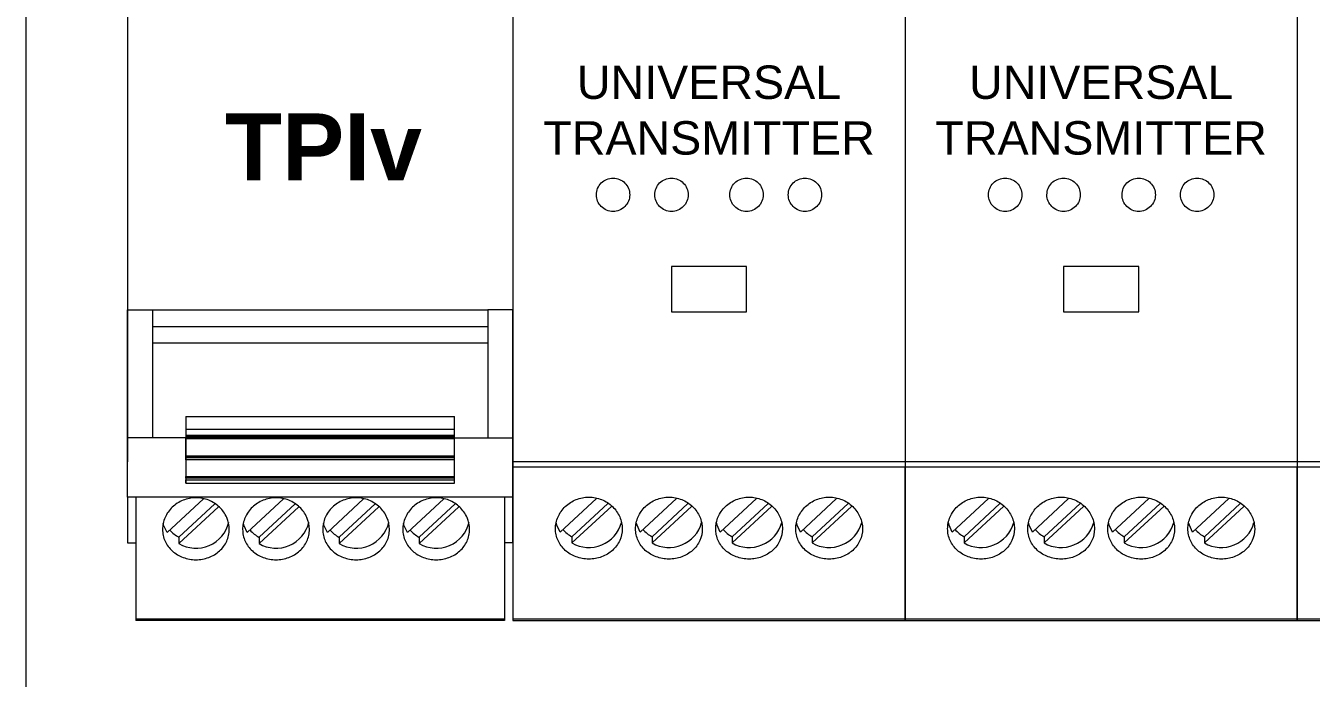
# Model space of a CAD drawing. Header units: millimetres. Extents: x 4137 to 6698, y 1400 to 3585.
# Drawn here: x 5086.4 to 5163.5, y 2433.3 to 2472.4 of the extents above; entities that cross this region are included whole.
import ezdxf

# ---------------------------------------------------------------- set-up
doc = ezdxf.new("R2010")
doc.units = ezdxf.units.MM
doc.layers.add('000-PI-Oprema', color=30, linetype='Continuous', lineweight=5)
doc.layers.add('002-PI-Kabelska kanalica', color=150, linetype='Continuous')
doc.styles.get("Standard").update_dxf_attribs({"font": 'arial.ttf'})

msp = doc.modelspace()

# ---------------------------------------------------------------- linework, layer by layer
at = {"color": 0, "linetype": 'ByBlock', "lineweight": 0}
for p, q in [((5092.545, 2527.172), (5092.545, 2446.278)), ((5115.645, 2527.166), (5115.645, 2446.278)), ((5092.545, 2455.384), (5094.045, 2455.384)), ((5092.545, 2444.164), (5092.545, 2455.384)), ((5115.645, 2444.164), (5115.645, 2455.384)), ((5096.045, 2447.731), (5092.545, 2447.731)), ((5112.144, 2447.731), (5115.644, 2447.731)), ((5092.545, 2444.164), (5092.545, 2441.428)), ((5115.645, 2444.164), (5092.545, 2444.164)), ((5094.924, 2442.048), (5097.096, 2444.062)), ((5097.791, 2443.77), (5095.631, 2441.767)), ((5099.724, 2442.048), (5101.896, 2444.062)), ((5102.591, 2443.77), (5100.431, 2441.767)), ((5104.524, 2442.048), (5106.696, 2444.062)), ((5107.391, 2443.77), (5105.231, 2441.767)), ((5109.324, 2442.048), (5111.496, 2444.062)), ((5112.191, 2443.77), (5110.031, 2441.767)), ((5115.645, 2441.428), (5115.645, 2444.164)), ((5098.006, 2443.595), (5095.631, 2441.392)), ((5102.806, 2443.595), (5100.431, 2441.392)), ((5107.606, 2443.595), (5105.231, 2441.392)), ((5112.406, 2443.595), (5110.031, 2441.392)), ((5095.631, 2441.767), (5095.631, 2441.392)), ((5100.431, 2441.767), (5100.431, 2441.392)), ((5105.231, 2441.767), (5105.231, 2441.392)), ((5110.031, 2441.767), (5110.031, 2441.392)), ((5093.045, 2436.878), (5115.145, 2436.878)), ((5115.145, 2436.778), (5093.045, 2436.778))]:
    msp.add_line(p, q, dxfattribs=at)
at = {"color": 0, "linetype": 'ByBlock', "lineweight": 0, "ltscale": 0.25}
for p, q in [((5092.545, 2455.384), (5094.045, 2455.384)), ((5094.045, 2455.384), (5114.141, 2455.395)), ((5094.045, 2455.384), (5094.045, 2447.731)), ((5094.045, 2455.384), (5094.045, 2454.384)), ((5114.141, 2455.389), (5114.145, 2447.736)), ((5115.645, 2455.384), (5114.145, 2455.384)), ((5094.045, 2454.384), (5114.141, 2454.395)), ((5114.141, 2454.395), (5114.141, 2453.395)), ((5114.141, 2453.395), (5094.045, 2453.395)), ((5094.045, 2453.395), (5094.045, 2449.395)), ((5096.045, 2449.006), (5112.144, 2449.006)), ((5096.045, 2449.006), (5096.045, 2445.006)), ((5112.144, 2445.006), (5112.144, 2449.006)), ((5112.144, 2448.231), (5096.045, 2448.231)), ((5096.045, 2447.888), (5112.144, 2447.888)), ((5112.144, 2447.788), (5096.045, 2447.788)), ((5096.045, 2446.406), (5096.045, 2447.731)), ((5096.045, 2447.731), (5112.144, 2447.731)), ((5096.045, 2447.688), (5112.144, 2447.688)), ((5112.144, 2447.731), (5112.144, 2448.231)), ((5096.045, 2446.654), (5112.144, 2446.654)), ((5112.144, 2446.554), (5096.045, 2446.554)), ((5096.045, 2446.454), (5112.144, 2446.454)), ((5112.144, 2446.406), (5096.045, 2446.406)), ((5112.144, 2445.406), (5112.144, 2446.406)), ((5096.045, 2445.306), (5096.045, 2445.406)), ((5096.045, 2445.406), (5112.144, 2445.406)), ((5112.144, 2445.306), (5096.045, 2445.306)), ((5112.144, 2445.206), (5112.144, 2445.306)), ((5096.045, 2445.006), (5096.045, 2445.206)), ((5096.045, 2445.206), (5112.144, 2445.206)), ((5096.045, 2445.006), (5112.144, 2445.006)), ((5093.045, 2444.164), (5093.045, 2436.778)), ((5115.145, 2444.164), (5115.145, 2436.778)), ((5092.545, 2441.428), (5093.045, 2441.428)), ((5115.645, 2441.428), (5115.145, 2441.428))]:
    msp.add_line(p, q, dxfattribs=at)
at = {"color": 0, "linetype": 'ByBlock', "lineweight": 0, "flags": 128}
for points in [[(5094.924, 2442.048), (5094.732, 2442.454), (5094.69, 2442.605)], [(5099.724, 2442.048), (5099.532, 2442.454), (5099.49, 2442.605)], [(5104.524, 2442.048), (5104.332, 2442.454), (5104.29, 2442.605)], [(5109.324, 2442.048), (5109.132, 2442.454), (5109.09, 2442.605)]]:
    msp.add_lwpolyline(points, dxfattribs=at)
at = {"color": 0, "linetype": 'ByBlock', "lineweight": 0}
for centre, radius, start, end in [((5096.569, 2443.492), 1.964, 221.10603, 241.47408), ((5096.649, 2443.14), 2.023, 239.77246, 346.59994), ((5101.369, 2443.492), 1.964, 221.10603, 241.47408), ((5101.449, 2443.14), 2.023, 239.77246, 346.59994), ((5106.169, 2443.492), 1.964, 221.10603, 241.47408), ((5106.249, 2443.14), 2.023, 239.77246, 346.59994), ((5110.969, 2443.492), 1.964, 221.10603, 241.47408), ((5111.049, 2443.14), 2.023, 239.77246, 346.59994)]:
    msp.add_arc(centre, radius, start, end, dxfattribs=at)
for points in [[(5096.646, 2444.136), (5096.779, 2444.136), (5096.909, 2444.123), (5097.164, 2444.074), (5097.292, 2444.037), (5097.534, 2443.94), (5097.649, 2443.881), (5097.866, 2443.741), (5097.969, 2443.66), (5098.245, 2443.396), (5098.394, 2443.184), (5098.594, 2442.73), (5098.646, 2442.484), (5098.647, 2442.121), (5098.634, 2441.998), (5098.582, 2441.763), (5098.545, 2441.648), (5098.445, 2441.428), (5098.382, 2441.321), (5098.237, 2441.125), (5098.155, 2441.034), (5097.968, 2440.867), (5097.867, 2440.792), (5097.651, 2440.663), (5097.534, 2440.607), (5097.291, 2440.518), (5097.167, 2440.484), (5096.91, 2440.439), (5096.778, 2440.427), (5096.386, 2440.427), (5096.123, 2440.473), (5095.641, 2440.651), (5095.418, 2440.783), (5095.141, 2441.031), (5095.057, 2441.124), (5094.912, 2441.32), (5094.85, 2441.425), (5094.749, 2441.645), (5094.711, 2441.762), (5094.66, 2441.997), (5094.647, 2442.117), (5094.646, 2442.362), (5094.659, 2442.483), (5094.71, 2442.722), (5094.748, 2442.841), (5094.848, 2443.07), (5094.91, 2443.179), (5095.055, 2443.385), (5095.139, 2443.483), (5095.415, 2443.748), (5095.638, 2443.891), (5096.119, 2444.084), (5096.382, 2444.136), (5096.646, 2444.136)], [(5101.446, 2444.136), (5101.579, 2444.136), (5101.709, 2444.123), (5101.964, 2444.074), (5102.092, 2444.037), (5102.334, 2443.94), (5102.449, 2443.881), (5102.666, 2443.741), (5102.769, 2443.66), (5103.045, 2443.396), (5103.194, 2443.184), (5103.394, 2442.73), (5103.446, 2442.484), (5103.447, 2442.121), (5103.434, 2441.998), (5103.382, 2441.763), (5103.345, 2441.648), (5103.245, 2441.428), (5103.182, 2441.321), (5103.037, 2441.125), (5102.955, 2441.034), (5102.768, 2440.867), (5102.667, 2440.792), (5102.451, 2440.663), (5102.334, 2440.607), (5102.091, 2440.518), (5101.967, 2440.484), (5101.71, 2440.439), (5101.578, 2440.427), (5101.186, 2440.427), (5100.923, 2440.473), (5100.441, 2440.651), (5100.218, 2440.783), (5099.941, 2441.031), (5099.857, 2441.124), (5099.712, 2441.32), (5099.65, 2441.425), (5099.549, 2441.645), (5099.511, 2441.762), (5099.46, 2441.997), (5099.447, 2442.117), (5099.446, 2442.362), (5099.459, 2442.483), (5099.51, 2442.722), (5099.548, 2442.841), (5099.648, 2443.07), (5099.71, 2443.179), (5099.855, 2443.385), (5099.939, 2443.483), (5100.215, 2443.748), (5100.438, 2443.891), (5100.919, 2444.084), (5101.182, 2444.136), (5101.446, 2444.136)], [(5106.246, 2444.136), (5106.379, 2444.136), (5106.509, 2444.123), (5106.764, 2444.074), (5106.892, 2444.037), (5107.134, 2443.94), (5107.249, 2443.881), (5107.466, 2443.741), (5107.569, 2443.66), (5107.845, 2443.396), (5107.994, 2443.184), (5108.194, 2442.73), (5108.246, 2442.484), (5108.247, 2442.121), (5108.234, 2441.998), (5108.182, 2441.763), (5108.145, 2441.648), (5108.045, 2441.428), (5107.982, 2441.321), (5107.837, 2441.125), (5107.755, 2441.034), (5107.568, 2440.867), (5107.467, 2440.792), (5107.251, 2440.663), (5107.134, 2440.607), (5106.891, 2440.518), (5106.767, 2440.484), (5106.51, 2440.439), (5106.378, 2440.427), (5105.986, 2440.427), (5105.723, 2440.473), (5105.241, 2440.651), (5105.018, 2440.783), (5104.741, 2441.031), (5104.657, 2441.124), (5104.512, 2441.32), (5104.45, 2441.425), (5104.349, 2441.645), (5104.311, 2441.762), (5104.26, 2441.997), (5104.247, 2442.117), (5104.246, 2442.362), (5104.259, 2442.483), (5104.31, 2442.722), (5104.348, 2442.841), (5104.448, 2443.07), (5104.51, 2443.179), (5104.655, 2443.385), (5104.739, 2443.483), (5105.015, 2443.748), (5105.238, 2443.891), (5105.719, 2444.084), (5105.982, 2444.136), (5106.246, 2444.136)], [(5111.046, 2444.136), (5111.179, 2444.136), (5111.309, 2444.123), (5111.564, 2444.074), (5111.692, 2444.037), (5111.934, 2443.94), (5112.049, 2443.881), (5112.266, 2443.741), (5112.369, 2443.66), (5112.645, 2443.396), (5112.794, 2443.184), (5112.994, 2442.73), (5113.046, 2442.484), (5113.047, 2442.121), (5113.034, 2441.998), (5112.982, 2441.763), (5112.945, 2441.648), (5112.845, 2441.428), (5112.782, 2441.321), (5112.637, 2441.125), (5112.555, 2441.034), (5112.368, 2440.867), (5112.267, 2440.792), (5112.051, 2440.663), (5111.934, 2440.607), (5111.691, 2440.518), (5111.567, 2440.484), (5111.31, 2440.439), (5111.178, 2440.427), (5110.786, 2440.427), (5110.523, 2440.473), (5110.041, 2440.651), (5109.818, 2440.783), (5109.541, 2441.031), (5109.457, 2441.124), (5109.312, 2441.32), (5109.25, 2441.425), (5109.149, 2441.645), (5109.111, 2441.762), (5109.06, 2441.997), (5109.047, 2442.117), (5109.046, 2442.362), (5109.059, 2442.483), (5109.11, 2442.722), (5109.148, 2442.841), (5109.248, 2443.07), (5109.31, 2443.179), (5109.455, 2443.385), (5109.539, 2443.483), (5109.815, 2443.748), (5110.038, 2443.891), (5110.519, 2444.084), (5110.782, 2444.136), (5111.046, 2444.136)]]:
    msp.add_open_spline(points, degree=3, knots=[0, 0, 0, 0, 0.03125, 0.03125, 0.0625, 0.0625, 0.09375, 0.09375, 0.125, 0.125, 0.1875, 0.1875, 0.25, 0.25, 0.28125, 0.28125, 0.3125, 0.3125, 0.34375, 0.34375, 0.375, 0.375, 0.40625, 0.40625, 0.4375, 0.4375, 0.46875, 0.46875, 0.5, 0.5, 0.5625, 0.5625, 0.625, 0.625, 0.65625, 0.65625, 0.6875, 0.6875, 0.71875, 0.71875, 0.75, 0.75, 0.78125, 0.78125, 0.8125, 0.8125, 0.84375, 0.84375, 0.875, 0.875, 0.9375, 0.9375, 1, 1, 1, 1], dxfattribs=at)
at = {"layer": '000-PI-Oprema', "color": 0, "linetype": 'ByBlock', "lineweight": 0}
for p, q in [((5115.645, 2525.704), (5115.645, 2446.278)), ((5139.145, 2525.704), (5139.145, 2446.278)), ((5139.145, 2525.704), (5139.145, 2446.278)), ((5162.645, 2525.704), (5162.645, 2446.278)), ((5162.645, 2525.704), (5162.645, 2446.278)), ((5129.645, 2457.978), (5125.145, 2457.978)), ((5125.145, 2457.978), (5125.145, 2455.278)), ((5129.645, 2455.278), (5129.645, 2457.978)), ((5153.145, 2457.978), (5148.645, 2457.978)), ((5148.645, 2457.978), (5148.645, 2455.278)), ((5153.145, 2455.278), (5153.145, 2457.978)), ((5125.145, 2455.278), (5129.645, 2455.278)), ((5148.645, 2455.278), (5153.145, 2455.278)), ((5139.145, 2446.278), (5115.645, 2446.278)), ((5115.645, 2446.278), (5115.645, 2445.978)), ((5139.145, 2446.278), (5139.145, 2445.978)), ((5162.645, 2446.278), (5139.145, 2446.278)), ((5139.145, 2446.278), (5139.145, 2445.978)), ((5162.645, 2446.278), (5162.645, 2445.978)), ((5186.145, 2446.278), (5162.645, 2446.278)), ((5162.645, 2446.278), (5162.645, 2445.978)), ((5115.645, 2445.978), (5115.645, 2436.878)), ((5115.645, 2445.978), (5139.145, 2445.978)), ((5139.145, 2436.878), (5139.145, 2445.978)), ((5139.145, 2445.978), (5139.145, 2436.878)), ((5139.145, 2445.978), (5162.645, 2445.978)), ((5162.645, 2436.878), (5162.645, 2445.978)), ((5162.645, 2445.978), (5162.645, 2436.878)), ((5162.645, 2445.978), (5186.145, 2445.978)), ((5118.472, 2442.085), (5120.643, 2444.098)), ((5121.331, 2443.799), (5119.179, 2441.804)), ((5123.272, 2442.085), (5125.443, 2444.098)), ((5126.131, 2443.799), (5123.979, 2441.804)), ((5128.072, 2442.085), (5130.243, 2444.098)), ((5130.931, 2443.799), (5128.779, 2441.804)), ((5132.872, 2442.085), (5135.043, 2444.098)), ((5135.731, 2443.799), (5133.579, 2441.804)), ((5141.972, 2442.085), (5144.143, 2444.098)), ((5144.831, 2443.799), (5142.679, 2441.804)), ((5146.772, 2442.085), (5148.943, 2444.098)), ((5149.631, 2443.799), (5147.479, 2441.804)), ((5151.572, 2442.085), (5153.743, 2444.098)), ((5154.431, 2443.799), (5152.279, 2441.804)), ((5156.372, 2442.085), (5158.543, 2444.098)), ((5159.231, 2443.799), (5157.079, 2441.804)), ((5121.564, 2443.641), (5119.179, 2441.43)), ((5126.364, 2443.641), (5123.979, 2441.43)), ((5131.164, 2443.641), (5128.779, 2441.43)), ((5135.964, 2443.641), (5133.579, 2441.43)), ((5145.064, 2443.641), (5142.679, 2441.43)), ((5149.864, 2443.641), (5147.479, 2441.43)), ((5154.664, 2443.641), (5152.279, 2441.43)), ((5159.464, 2443.641), (5157.079, 2441.43)), ((5119.179, 2441.804), (5119.179, 2441.43)), ((5123.979, 2441.804), (5123.979, 2441.43)), ((5128.779, 2441.804), (5128.779, 2441.43)), ((5133.579, 2441.804), (5133.579, 2441.43)), ((5142.679, 2441.804), (5142.679, 2441.43)), ((5147.479, 2441.804), (5147.479, 2441.43)), ((5152.279, 2441.804), (5152.279, 2441.43)), ((5157.079, 2441.804), (5157.079, 2441.43)), ((5115.645, 2436.878), (5139.145, 2436.878)), ((5115.645, 2436.878), (5115.645, 2436.778)), ((5115.645, 2436.778), (5139.145, 2436.778)), ((5139.145, 2436.778), (5139.145, 2436.878)), ((5139.145, 2436.878), (5162.645, 2436.878)), ((5139.145, 2436.878), (5139.145, 2436.778)), ((5139.145, 2436.778), (5162.645, 2436.778)), ((5162.645, 2436.778), (5162.645, 2436.878)), ((5162.645, 2436.878), (5186.145, 2436.878)), ((5162.645, 2436.878), (5162.645, 2436.778)), ((5162.645, 2436.778), (5186.145, 2436.778))]:
    msp.add_line(p, q, dxfattribs=at)
at = {"layer": '000-PI-Oprema', "color": 0, "linetype": 'ByBlock', "lineweight": 0, "flags": 128}
for points in [[(5118.472, 2442.085), (5118.28, 2442.491), (5118.239, 2442.642)], [(5123.272, 2442.085), (5123.08, 2442.491), (5123.039, 2442.642)], [(5128.072, 2442.085), (5127.88, 2442.491), (5127.839, 2442.642)], [(5132.872, 2442.085), (5132.68, 2442.491), (5132.639, 2442.642)], [(5141.972, 2442.085), (5141.78, 2442.491), (5141.739, 2442.642)], [(5146.772, 2442.085), (5146.58, 2442.491), (5146.539, 2442.642)], [(5151.572, 2442.085), (5151.38, 2442.491), (5151.339, 2442.642)], [(5156.372, 2442.085), (5156.18, 2442.491), (5156.139, 2442.642)]]:
    msp.add_lwpolyline(points, dxfattribs=at)
at = {"layer": '000-PI-Oprema', "color": 0, "linetype": 'ByBlock', "lineweight": 0}
for centre, radius, start, end in [((5120.117, 2443.53), 1.964, 221.10603, 241.47408), ((5120.193, 2443.193), 2.034, 240.1007, 344.49957), ((5124.917, 2443.53), 1.964, 221.10603, 241.47408), ((5124.993, 2443.193), 2.034, 240.1007, 344.49957), ((5129.717, 2443.53), 1.964, 221.10603, 241.47408), ((5129.793, 2443.193), 2.034, 240.1007, 344.49957), ((5134.517, 2443.53), 1.964, 221.10603, 241.47408), ((5134.593, 2443.193), 2.034, 240.1007, 344.49957), ((5143.617, 2443.53), 1.964, 221.10603, 241.47408), ((5143.693, 2443.193), 2.034, 240.1007, 344.49957), ((5148.417, 2443.53), 1.964, 221.10603, 241.47408), ((5148.493, 2443.193), 2.034, 240.1007, 344.49957), ((5153.217, 2443.53), 1.964, 221.10603, 241.47408), ((5153.293, 2443.193), 2.034, 240.1007, 344.49957), ((5158.017, 2443.53), 1.964, 221.10603, 241.47408), ((5158.093, 2443.193), 2.034, 240.1007, 344.49957)]:
    msp.add_arc(centre, radius, start, end, dxfattribs=at)
for points, knots in [([(5120.645, 2462.278), (5120.645, 2462.147), (5120.67, 2462.018), (5120.77, 2461.777), (5120.843, 2461.666), (5121.027, 2461.481), (5121.138, 2461.406), (5121.38, 2461.305), (5121.513, 2461.278), (5121.775, 2461.278), (5121.907, 2461.304), (5122.15, 2461.405), (5122.261, 2461.479), (5122.447, 2461.666), (5122.52, 2461.776), (5122.619, 2462.018), (5122.645, 2462.148), (5122.645, 2462.407), (5122.619, 2462.537), (5122.521, 2462.777), (5122.447, 2462.889), (5122.264, 2463.074), (5122.153, 2463.15), (5121.91, 2463.251), (5121.779, 2463.278), (5121.514, 2463.278), (5121.383, 2463.252), (5121.139, 2463.151), (5121.028, 2463.076), (5120.752, 2462.798), (5120.645, 2462.54), (5120.645, 2462.278)], [0, 0, 0, 0, 0.0625, 0.0625, 0.125, 0.125, 0.1875, 0.1875, 0.25, 0.25, 0.3125, 0.3125, 0.375, 0.375, 0.4375, 0.4375, 0.5, 0.5, 0.5625, 0.5625, 0.625, 0.625, 0.6875, 0.6875, 0.75, 0.75, 0.8125, 0.8125, 0.875, 0.875, 1, 1, 1, 1]), ([(5124.145, 2462.278), (5124.145, 2462.147), (5124.17, 2462.018), (5124.27, 2461.777), (5124.343, 2461.666), (5124.527, 2461.481), (5124.638, 2461.406), (5124.88, 2461.305), (5125.013, 2461.278), (5125.275, 2461.278), (5125.407, 2461.304), (5125.65, 2461.405), (5125.761, 2461.479), (5125.947, 2461.666), (5126.02, 2461.776), (5126.119, 2462.018), (5126.145, 2462.148), (5126.145, 2462.407), (5126.119, 2462.537), (5126.021, 2462.777), (5125.947, 2462.889), (5125.764, 2463.074), (5125.653, 2463.15), (5125.41, 2463.251), (5125.279, 2463.278), (5125.014, 2463.278), (5124.883, 2463.252), (5124.639, 2463.151), (5124.528, 2463.076), (5124.252, 2462.798), (5124.145, 2462.54), (5124.145, 2462.278)], [0, 0, 0, 0, 0.0625, 0.0625, 0.125, 0.125, 0.1875, 0.1875, 0.25, 0.25, 0.3125, 0.3125, 0.375, 0.375, 0.4375, 0.4375, 0.5, 0.5, 0.5625, 0.5625, 0.625, 0.625, 0.6875, 0.6875, 0.75, 0.75, 0.8125, 0.8125, 0.875, 0.875, 1, 1, 1, 1]), ([(5128.645, 2462.278), (5128.645, 2462.147), (5128.67, 2462.018), (5128.77, 2461.777), (5128.843, 2461.666), (5129.027, 2461.481), (5129.138, 2461.406), (5129.38, 2461.305), (5129.513, 2461.278), (5129.775, 2461.278), (5129.907, 2461.304), (5130.15, 2461.405), (5130.261, 2461.479), (5130.447, 2461.666), (5130.52, 2461.776), (5130.619, 2462.018), (5130.645, 2462.148), (5130.645, 2462.407), (5130.619, 2462.537), (5130.521, 2462.777), (5130.447, 2462.889), (5130.264, 2463.074), (5130.153, 2463.15), (5129.91, 2463.251), (5129.779, 2463.278), (5129.514, 2463.278), (5129.383, 2463.252), (5129.139, 2463.151), (5129.028, 2463.076), (5128.752, 2462.798), (5128.645, 2462.54), (5128.645, 2462.278)], [0, 0, 0, 0, 0.0625, 0.0625, 0.125, 0.125, 0.1875, 0.1875, 0.25, 0.25, 0.3125, 0.3125, 0.375, 0.375, 0.4375, 0.4375, 0.5, 0.5, 0.5625, 0.5625, 0.625, 0.625, 0.6875, 0.6875, 0.75, 0.75, 0.8125, 0.8125, 0.875, 0.875, 1, 1, 1, 1]), ([(5132.145, 2462.278), (5132.145, 2462.147), (5132.17, 2462.018), (5132.27, 2461.777), (5132.343, 2461.666), (5132.527, 2461.481), (5132.638, 2461.406), (5132.88, 2461.305), (5133.013, 2461.278), (5133.275, 2461.278), (5133.407, 2461.304), (5133.65, 2461.405), (5133.761, 2461.479), (5133.947, 2461.666), (5134.02, 2461.776), (5134.119, 2462.018), (5134.145, 2462.148), (5134.145, 2462.407), (5134.119, 2462.537), (5134.021, 2462.777), (5133.947, 2462.889), (5133.764, 2463.074), (5133.653, 2463.15), (5133.41, 2463.251), (5133.279, 2463.278), (5133.014, 2463.278), (5132.883, 2463.252), (5132.639, 2463.151), (5132.528, 2463.076), (5132.252, 2462.798), (5132.145, 2462.54), (5132.145, 2462.278)], [0, 0, 0, 0, 0.0625, 0.0625, 0.125, 0.125, 0.1875, 0.1875, 0.25, 0.25, 0.3125, 0.3125, 0.375, 0.375, 0.4375, 0.4375, 0.5, 0.5, 0.5625, 0.5625, 0.625, 0.625, 0.6875, 0.6875, 0.75, 0.75, 0.8125, 0.8125, 0.875, 0.875, 1, 1, 1, 1]), ([(5144.145, 2462.278), (5144.145, 2462.147), (5144.17, 2462.018), (5144.27, 2461.777), (5144.343, 2461.666), (5144.527, 2461.481), (5144.638, 2461.406), (5144.88, 2461.305), (5145.013, 2461.278), (5145.275, 2461.278), (5145.407, 2461.304), (5145.65, 2461.405), (5145.761, 2461.479), (5145.947, 2461.666), (5146.02, 2461.776), (5146.119, 2462.018), (5146.145, 2462.148), (5146.145, 2462.407), (5146.119, 2462.537), (5146.021, 2462.777), (5145.947, 2462.889), (5145.764, 2463.074), (5145.653, 2463.15), (5145.41, 2463.251), (5145.279, 2463.278), (5145.014, 2463.278), (5144.883, 2463.252), (5144.639, 2463.151), (5144.528, 2463.076), (5144.252, 2462.798), (5144.145, 2462.54), (5144.145, 2462.278)], [0, 0, 0, 0, 0.0625, 0.0625, 0.125, 0.125, 0.1875, 0.1875, 0.25, 0.25, 0.3125, 0.3125, 0.375, 0.375, 0.4375, 0.4375, 0.5, 0.5, 0.5625, 0.5625, 0.625, 0.625, 0.6875, 0.6875, 0.75, 0.75, 0.8125, 0.8125, 0.875, 0.875, 1, 1, 1, 1]), ([(5147.645, 2462.278), (5147.645, 2462.147), (5147.67, 2462.018), (5147.77, 2461.777), (5147.843, 2461.666), (5148.027, 2461.481), (5148.138, 2461.406), (5148.38, 2461.305), (5148.513, 2461.278), (5148.775, 2461.278), (5148.907, 2461.304), (5149.15, 2461.405), (5149.261, 2461.479), (5149.447, 2461.666), (5149.52, 2461.776), (5149.619, 2462.018), (5149.645, 2462.148), (5149.645, 2462.407), (5149.619, 2462.537), (5149.521, 2462.777), (5149.447, 2462.889), (5149.264, 2463.074), (5149.153, 2463.15), (5148.91, 2463.251), (5148.779, 2463.278), (5148.514, 2463.278), (5148.383, 2463.252), (5148.139, 2463.151), (5148.028, 2463.076), (5147.752, 2462.798), (5147.645, 2462.54), (5147.645, 2462.278)], [0, 0, 0, 0, 0.0625, 0.0625, 0.125, 0.125, 0.1875, 0.1875, 0.25, 0.25, 0.3125, 0.3125, 0.375, 0.375, 0.4375, 0.4375, 0.5, 0.5, 0.5625, 0.5625, 0.625, 0.625, 0.6875, 0.6875, 0.75, 0.75, 0.8125, 0.8125, 0.875, 0.875, 1, 1, 1, 1]), ([(5152.145, 2462.278), (5152.145, 2462.147), (5152.17, 2462.018), (5152.27, 2461.777), (5152.343, 2461.666), (5152.527, 2461.481), (5152.638, 2461.406), (5152.88, 2461.305), (5153.013, 2461.278), (5153.275, 2461.278), (5153.407, 2461.304), (5153.65, 2461.405), (5153.761, 2461.479), (5153.947, 2461.666), (5154.02, 2461.776), (5154.119, 2462.018), (5154.145, 2462.148), (5154.145, 2462.407), (5154.119, 2462.537), (5154.021, 2462.777), (5153.947, 2462.889), (5153.764, 2463.074), (5153.653, 2463.15), (5153.41, 2463.251), (5153.279, 2463.278), (5153.014, 2463.278), (5152.883, 2463.252), (5152.639, 2463.151), (5152.528, 2463.076), (5152.252, 2462.798), (5152.145, 2462.54), (5152.145, 2462.278)], [0, 0, 0, 0, 0.0625, 0.0625, 0.125, 0.125, 0.1875, 0.1875, 0.25, 0.25, 0.3125, 0.3125, 0.375, 0.375, 0.4375, 0.4375, 0.5, 0.5, 0.5625, 0.5625, 0.625, 0.625, 0.6875, 0.6875, 0.75, 0.75, 0.8125, 0.8125, 0.875, 0.875, 1, 1, 1, 1]), ([(5155.645, 2462.278), (5155.645, 2462.147), (5155.67, 2462.018), (5155.77, 2461.777), (5155.843, 2461.666), (5156.027, 2461.481), (5156.138, 2461.406), (5156.38, 2461.305), (5156.513, 2461.278), (5156.775, 2461.278), (5156.907, 2461.304), (5157.15, 2461.405), (5157.261, 2461.479), (5157.447, 2461.666), (5157.52, 2461.776), (5157.619, 2462.018), (5157.645, 2462.148), (5157.645, 2462.407), (5157.619, 2462.537), (5157.521, 2462.777), (5157.447, 2462.889), (5157.264, 2463.074), (5157.153, 2463.15), (5156.91, 2463.251), (5156.779, 2463.278), (5156.514, 2463.278), (5156.383, 2463.252), (5156.139, 2463.151), (5156.028, 2463.076), (5155.752, 2462.798), (5155.645, 2462.54), (5155.645, 2462.278)], [0, 0, 0, 0, 0.0625, 0.0625, 0.125, 0.125, 0.1875, 0.1875, 0.25, 0.25, 0.3125, 0.3125, 0.375, 0.375, 0.4375, 0.4375, 0.5, 0.5, 0.5625, 0.5625, 0.625, 0.625, 0.6875, 0.6875, 0.75, 0.75, 0.8125, 0.8125, 0.875, 0.875, 1, 1, 1, 1]), ([(5120.195, 2440.464), (5120.327, 2440.464), (5120.457, 2440.476), (5120.713, 2440.521), (5120.84, 2440.555), (5121.082, 2440.645), (5121.197, 2440.699), (5121.414, 2440.829), (5121.517, 2440.905), (5121.794, 2441.153), (5121.943, 2441.354), (5122.142, 2441.793), (5122.195, 2442.035), (5122.195, 2442.398), (5122.182, 2442.522), (5122.131, 2442.762), (5122.093, 2442.879), (5121.993, 2443.107), (5121.93, 2443.218), (5121.786, 2443.424), (5121.703, 2443.52), (5121.516, 2443.699), (5121.416, 2443.778), (5121.199, 2443.917), (5121.082, 2443.977), (5120.84, 2444.074), (5120.715, 2444.111), (5120.459, 2444.161), (5120.326, 2444.173), (5119.935, 2444.173), (5119.671, 2444.123), (5119.19, 2443.93), (5118.967, 2443.787), (5118.69, 2443.523), (5118.605, 2443.425), (5118.46, 2443.219), (5118.398, 2443.11), (5118.298, 2442.882), (5118.259, 2442.763), (5118.208, 2442.524), (5118.195, 2442.402), (5118.195, 2442.157), (5118.208, 2442.037), (5118.258, 2441.802), (5118.297, 2441.686), (5118.397, 2441.465), (5118.458, 2441.361), (5118.603, 2441.164), (5118.687, 2441.071), (5118.964, 2440.822), (5119.187, 2440.689), (5119.668, 2440.512), (5119.93, 2440.464), (5120.195, 2440.464)], [0, 0, 0, 0, 0.03125, 0.03125, 0.0625, 0.0625, 0.09375, 0.09375, 0.125, 0.125, 0.1875, 0.1875, 0.25, 0.25, 0.28125, 0.28125, 0.3125, 0.3125, 0.34375, 0.34375, 0.375, 0.375, 0.40625, 0.40625, 0.4375, 0.4375, 0.46875, 0.46875, 0.5, 0.5, 0.5625, 0.5625, 0.625, 0.625, 0.65625, 0.65625, 0.6875, 0.6875, 0.71875, 0.71875, 0.75, 0.75, 0.78125, 0.78125, 0.8125, 0.8125, 0.84375, 0.84375, 0.875, 0.875, 0.9375, 0.9375, 1, 1, 1, 1]), ([(5124.995, 2440.464), (5125.127, 2440.464), (5125.257, 2440.476), (5125.513, 2440.521), (5125.64, 2440.555), (5125.882, 2440.645), (5125.997, 2440.699), (5126.214, 2440.829), (5126.317, 2440.905), (5126.594, 2441.153), (5126.743, 2441.354), (5126.942, 2441.793), (5126.995, 2442.035), (5126.995, 2442.398), (5126.982, 2442.522), (5126.931, 2442.762), (5126.893, 2442.879), (5126.793, 2443.107), (5126.73, 2443.218), (5126.586, 2443.424), (5126.503, 2443.52), (5126.316, 2443.699), (5126.216, 2443.778), (5125.999, 2443.917), (5125.882, 2443.977), (5125.64, 2444.074), (5125.515, 2444.111), (5125.259, 2444.161), (5125.126, 2444.173), (5124.735, 2444.173), (5124.471, 2444.123), (5123.99, 2443.93), (5123.767, 2443.787), (5123.49, 2443.523), (5123.405, 2443.425), (5123.26, 2443.219), (5123.198, 2443.11), (5123.098, 2442.882), (5123.059, 2442.763), (5123.008, 2442.524), (5122.995, 2442.402), (5122.995, 2442.157), (5123.008, 2442.037), (5123.058, 2441.802), (5123.097, 2441.686), (5123.197, 2441.465), (5123.258, 2441.361), (5123.403, 2441.164), (5123.487, 2441.071), (5123.764, 2440.822), (5123.987, 2440.689), (5124.468, 2440.512), (5124.73, 2440.464), (5124.995, 2440.464)], [0, 0, 0, 0, 0.03125, 0.03125, 0.0625, 0.0625, 0.09375, 0.09375, 0.125, 0.125, 0.1875, 0.1875, 0.25, 0.25, 0.28125, 0.28125, 0.3125, 0.3125, 0.34375, 0.34375, 0.375, 0.375, 0.40625, 0.40625, 0.4375, 0.4375, 0.46875, 0.46875, 0.5, 0.5, 0.5625, 0.5625, 0.625, 0.625, 0.65625, 0.65625, 0.6875, 0.6875, 0.71875, 0.71875, 0.75, 0.75, 0.78125, 0.78125, 0.8125, 0.8125, 0.84375, 0.84375, 0.875, 0.875, 0.9375, 0.9375, 1, 1, 1, 1]), ([(5129.795, 2440.464), (5129.927, 2440.464), (5130.057, 2440.476), (5130.313, 2440.521), (5130.44, 2440.555), (5130.682, 2440.645), (5130.797, 2440.699), (5131.014, 2440.829), (5131.117, 2440.905), (5131.394, 2441.153), (5131.543, 2441.354), (5131.742, 2441.793), (5131.795, 2442.035), (5131.795, 2442.398), (5131.782, 2442.522), (5131.731, 2442.762), (5131.693, 2442.879), (5131.593, 2443.107), (5131.53, 2443.218), (5131.386, 2443.424), (5131.303, 2443.52), (5131.116, 2443.699), (5131.016, 2443.778), (5130.799, 2443.917), (5130.682, 2443.977), (5130.44, 2444.074), (5130.315, 2444.111), (5130.059, 2444.161), (5129.926, 2444.173), (5129.535, 2444.173), (5129.271, 2444.123), (5128.79, 2443.93), (5128.567, 2443.787), (5128.29, 2443.523), (5128.205, 2443.425), (5128.06, 2443.219), (5127.998, 2443.11), (5127.898, 2442.882), (5127.859, 2442.763), (5127.808, 2442.524), (5127.795, 2442.402), (5127.795, 2442.157), (5127.808, 2442.037), (5127.858, 2441.802), (5127.897, 2441.686), (5127.997, 2441.465), (5128.058, 2441.361), (5128.203, 2441.164), (5128.287, 2441.071), (5128.564, 2440.822), (5128.787, 2440.689), (5129.268, 2440.512), (5129.53, 2440.464), (5129.795, 2440.464)], [0, 0, 0, 0, 0.03125, 0.03125, 0.0625, 0.0625, 0.09375, 0.09375, 0.125, 0.125, 0.1875, 0.1875, 0.25, 0.25, 0.28125, 0.28125, 0.3125, 0.3125, 0.34375, 0.34375, 0.375, 0.375, 0.40625, 0.40625, 0.4375, 0.4375, 0.46875, 0.46875, 0.5, 0.5, 0.5625, 0.5625, 0.625, 0.625, 0.65625, 0.65625, 0.6875, 0.6875, 0.71875, 0.71875, 0.75, 0.75, 0.78125, 0.78125, 0.8125, 0.8125, 0.84375, 0.84375, 0.875, 0.875, 0.9375, 0.9375, 1, 1, 1, 1]), ([(5134.595, 2440.464), (5134.727, 2440.464), (5134.857, 2440.476), (5135.113, 2440.521), (5135.24, 2440.555), (5135.482, 2440.645), (5135.597, 2440.699), (5135.814, 2440.829), (5135.917, 2440.905), (5136.194, 2441.153), (5136.343, 2441.354), (5136.542, 2441.793), (5136.595, 2442.035), (5136.595, 2442.398), (5136.582, 2442.522), (5136.531, 2442.762), (5136.493, 2442.879), (5136.393, 2443.107), (5136.33, 2443.218), (5136.186, 2443.424), (5136.103, 2443.52), (5135.916, 2443.699), (5135.816, 2443.778), (5135.599, 2443.917), (5135.482, 2443.977), (5135.24, 2444.074), (5135.115, 2444.111), (5134.859, 2444.161), (5134.726, 2444.173), (5134.335, 2444.173), (5134.071, 2444.123), (5133.59, 2443.93), (5133.367, 2443.787), (5133.09, 2443.523), (5133.005, 2443.425), (5132.86, 2443.219), (5132.798, 2443.11), (5132.698, 2442.882), (5132.659, 2442.763), (5132.608, 2442.524), (5132.595, 2442.402), (5132.595, 2442.157), (5132.608, 2442.037), (5132.658, 2441.802), (5132.697, 2441.686), (5132.797, 2441.465), (5132.858, 2441.361), (5133.003, 2441.164), (5133.087, 2441.071), (5133.364, 2440.822), (5133.587, 2440.689), (5134.068, 2440.512), (5134.33, 2440.464), (5134.595, 2440.464)], [0, 0, 0, 0, 0.03125, 0.03125, 0.0625, 0.0625, 0.09375, 0.09375, 0.125, 0.125, 0.1875, 0.1875, 0.25, 0.25, 0.28125, 0.28125, 0.3125, 0.3125, 0.34375, 0.34375, 0.375, 0.375, 0.40625, 0.40625, 0.4375, 0.4375, 0.46875, 0.46875, 0.5, 0.5, 0.5625, 0.5625, 0.625, 0.625, 0.65625, 0.65625, 0.6875, 0.6875, 0.71875, 0.71875, 0.75, 0.75, 0.78125, 0.78125, 0.8125, 0.8125, 0.84375, 0.84375, 0.875, 0.875, 0.9375, 0.9375, 1, 1, 1, 1]), ([(5143.695, 2440.464), (5143.827, 2440.464), (5143.957, 2440.476), (5144.213, 2440.521), (5144.34, 2440.555), (5144.582, 2440.645), (5144.697, 2440.699), (5144.914, 2440.829), (5145.017, 2440.905), (5145.294, 2441.153), (5145.443, 2441.354), (5145.642, 2441.793), (5145.695, 2442.035), (5145.695, 2442.398), (5145.682, 2442.522), (5145.631, 2442.762), (5145.593, 2442.879), (5145.493, 2443.107), (5145.43, 2443.218), (5145.286, 2443.424), (5145.203, 2443.52), (5145.016, 2443.699), (5144.916, 2443.778), (5144.699, 2443.917), (5144.582, 2443.977), (5144.34, 2444.074), (5144.215, 2444.111), (5143.959, 2444.161), (5143.826, 2444.173), (5143.435, 2444.173), (5143.171, 2444.123), (5142.69, 2443.93), (5142.467, 2443.787), (5142.19, 2443.523), (5142.105, 2443.425), (5141.96, 2443.219), (5141.898, 2443.11), (5141.798, 2442.882), (5141.759, 2442.763), (5141.708, 2442.524), (5141.695, 2442.402), (5141.695, 2442.157), (5141.708, 2442.037), (5141.758, 2441.802), (5141.797, 2441.686), (5141.897, 2441.465), (5141.958, 2441.361), (5142.103, 2441.164), (5142.187, 2441.071), (5142.464, 2440.822), (5142.687, 2440.689), (5143.168, 2440.512), (5143.43, 2440.464), (5143.695, 2440.464)], [0, 0, 0, 0, 0.03125, 0.03125, 0.0625, 0.0625, 0.09375, 0.09375, 0.125, 0.125, 0.1875, 0.1875, 0.25, 0.25, 0.28125, 0.28125, 0.3125, 0.3125, 0.34375, 0.34375, 0.375, 0.375, 0.40625, 0.40625, 0.4375, 0.4375, 0.46875, 0.46875, 0.5, 0.5, 0.5625, 0.5625, 0.625, 0.625, 0.65625, 0.65625, 0.6875, 0.6875, 0.71875, 0.71875, 0.75, 0.75, 0.78125, 0.78125, 0.8125, 0.8125, 0.84375, 0.84375, 0.875, 0.875, 0.9375, 0.9375, 1, 1, 1, 1]), ([(5148.495, 2440.464), (5148.627, 2440.464), (5148.757, 2440.476), (5149.013, 2440.521), (5149.14, 2440.555), (5149.382, 2440.645), (5149.497, 2440.699), (5149.714, 2440.829), (5149.817, 2440.905), (5150.094, 2441.153), (5150.243, 2441.354), (5150.442, 2441.793), (5150.495, 2442.035), (5150.495, 2442.398), (5150.482, 2442.522), (5150.431, 2442.762), (5150.393, 2442.879), (5150.293, 2443.107), (5150.23, 2443.218), (5150.086, 2443.424), (5150.003, 2443.52), (5149.816, 2443.699), (5149.716, 2443.778), (5149.499, 2443.917), (5149.382, 2443.977), (5149.14, 2444.074), (5149.015, 2444.111), (5148.759, 2444.161), (5148.626, 2444.173), (5148.235, 2444.173), (5147.971, 2444.123), (5147.49, 2443.93), (5147.267, 2443.787), (5146.99, 2443.523), (5146.905, 2443.425), (5146.76, 2443.219), (5146.698, 2443.11), (5146.598, 2442.882), (5146.559, 2442.763), (5146.508, 2442.524), (5146.495, 2442.402), (5146.495, 2442.157), (5146.508, 2442.037), (5146.558, 2441.802), (5146.597, 2441.686), (5146.697, 2441.465), (5146.758, 2441.361), (5146.903, 2441.164), (5146.987, 2441.071), (5147.264, 2440.822), (5147.487, 2440.689), (5147.968, 2440.512), (5148.23, 2440.464), (5148.495, 2440.464)], [0, 0, 0, 0, 0.03125, 0.03125, 0.0625, 0.0625, 0.09375, 0.09375, 0.125, 0.125, 0.1875, 0.1875, 0.25, 0.25, 0.28125, 0.28125, 0.3125, 0.3125, 0.34375, 0.34375, 0.375, 0.375, 0.40625, 0.40625, 0.4375, 0.4375, 0.46875, 0.46875, 0.5, 0.5, 0.5625, 0.5625, 0.625, 0.625, 0.65625, 0.65625, 0.6875, 0.6875, 0.71875, 0.71875, 0.75, 0.75, 0.78125, 0.78125, 0.8125, 0.8125, 0.84375, 0.84375, 0.875, 0.875, 0.9375, 0.9375, 1, 1, 1, 1]), ([(5153.295, 2440.464), (5153.427, 2440.464), (5153.557, 2440.476), (5153.813, 2440.521), (5153.94, 2440.555), (5154.182, 2440.645), (5154.297, 2440.699), (5154.514, 2440.829), (5154.617, 2440.905), (5154.894, 2441.153), (5155.043, 2441.354), (5155.242, 2441.793), (5155.295, 2442.035), (5155.295, 2442.398), (5155.282, 2442.522), (5155.231, 2442.762), (5155.193, 2442.879), (5155.093, 2443.107), (5155.03, 2443.218), (5154.886, 2443.424), (5154.803, 2443.52), (5154.616, 2443.699), (5154.516, 2443.778), (5154.299, 2443.917), (5154.182, 2443.977), (5153.94, 2444.074), (5153.815, 2444.111), (5153.559, 2444.161), (5153.426, 2444.173), (5153.035, 2444.173), (5152.771, 2444.123), (5152.29, 2443.93), (5152.067, 2443.787), (5151.79, 2443.523), (5151.705, 2443.425), (5151.56, 2443.219), (5151.498, 2443.11), (5151.398, 2442.882), (5151.359, 2442.763), (5151.308, 2442.524), (5151.295, 2442.402), (5151.295, 2442.157), (5151.308, 2442.037), (5151.358, 2441.802), (5151.397, 2441.686), (5151.497, 2441.465), (5151.558, 2441.361), (5151.703, 2441.164), (5151.787, 2441.071), (5152.064, 2440.822), (5152.287, 2440.689), (5152.768, 2440.512), (5153.03, 2440.464), (5153.295, 2440.464)], [0, 0, 0, 0, 0.03125, 0.03125, 0.0625, 0.0625, 0.09375, 0.09375, 0.125, 0.125, 0.1875, 0.1875, 0.25, 0.25, 0.28125, 0.28125, 0.3125, 0.3125, 0.34375, 0.34375, 0.375, 0.375, 0.40625, 0.40625, 0.4375, 0.4375, 0.46875, 0.46875, 0.5, 0.5, 0.5625, 0.5625, 0.625, 0.625, 0.65625, 0.65625, 0.6875, 0.6875, 0.71875, 0.71875, 0.75, 0.75, 0.78125, 0.78125, 0.8125, 0.8125, 0.84375, 0.84375, 0.875, 0.875, 0.9375, 0.9375, 1, 1, 1, 1]), ([(5158.095, 2440.464), (5158.227, 2440.464), (5158.357, 2440.476), (5158.613, 2440.521), (5158.74, 2440.555), (5158.982, 2440.645), (5159.097, 2440.699), (5159.314, 2440.829), (5159.417, 2440.905), (5159.694, 2441.153), (5159.843, 2441.354), (5160.042, 2441.793), (5160.095, 2442.035), (5160.095, 2442.398), (5160.082, 2442.522), (5160.031, 2442.762), (5159.993, 2442.879), (5159.893, 2443.107), (5159.83, 2443.218), (5159.686, 2443.424), (5159.603, 2443.52), (5159.416, 2443.699), (5159.316, 2443.778), (5159.099, 2443.917), (5158.982, 2443.977), (5158.74, 2444.074), (5158.615, 2444.111), (5158.359, 2444.161), (5158.226, 2444.173), (5157.835, 2444.173), (5157.571, 2444.123), (5157.09, 2443.93), (5156.867, 2443.787), (5156.59, 2443.523), (5156.505, 2443.425), (5156.36, 2443.219), (5156.298, 2443.11), (5156.198, 2442.882), (5156.159, 2442.763), (5156.108, 2442.524), (5156.095, 2442.402), (5156.095, 2442.157), (5156.108, 2442.037), (5156.158, 2441.802), (5156.197, 2441.686), (5156.297, 2441.465), (5156.358, 2441.361), (5156.503, 2441.164), (5156.587, 2441.071), (5156.864, 2440.822), (5157.087, 2440.689), (5157.568, 2440.512), (5157.83, 2440.464), (5158.095, 2440.464)], [0, 0, 0, 0, 0.03125, 0.03125, 0.0625, 0.0625, 0.09375, 0.09375, 0.125, 0.125, 0.1875, 0.1875, 0.25, 0.25, 0.28125, 0.28125, 0.3125, 0.3125, 0.34375, 0.34375, 0.375, 0.375, 0.40625, 0.40625, 0.4375, 0.4375, 0.46875, 0.46875, 0.5, 0.5, 0.5625, 0.5625, 0.625, 0.625, 0.65625, 0.65625, 0.6875, 0.6875, 0.71875, 0.71875, 0.75, 0.75, 0.78125, 0.78125, 0.8125, 0.8125, 0.84375, 0.84375, 0.875, 0.875, 0.9375, 0.9375, 1, 1, 1, 1])]:
    msp.add_open_spline(points, degree=3, knots=knots, dxfattribs=at)
at = {"layer": '002-PI-Kabelska kanalica', "color": 0, "linetype": 'ByBlock', "lineweight": 0}
msp.add_line((5086.448, 3405.778), (5086.448, 1635.778), dxfattribs=at)

# ---------------------------------------------------------------- texts
at = {"color": 0, "linetype": 'ByBlock', "lineweight": 0, "ltscale": 0.25, "insert": (5104.295, 2463.148), "char_height": 4, "attachment_point": 8}
msp.add_mtext_dynamic_manual_height_columns('{\\fArial|b1|i0|c238|p34;TPIv}', width=11.75, gutter_width=0, heights=[9.106], dxfattribs=at)
at = {"layer": '000-PI-Oprema', "color": 0, "linetype": 'ByBlock', "lineweight": 0, "ltscale": 0.25, "char_height": 2, "attachment_point": 8}
for insert in [(5127.395, 2464.655), (5150.895, 2464.655)]:
    msp.add_mtext_dynamic_manual_height_columns('UNIVERSAL\\PTRANSMITTER', width=11.75, gutter_width=0, heights=[9.106], dxfattribs=dict(at, insert=insert))

doc.saveas('drawing.dxf')
